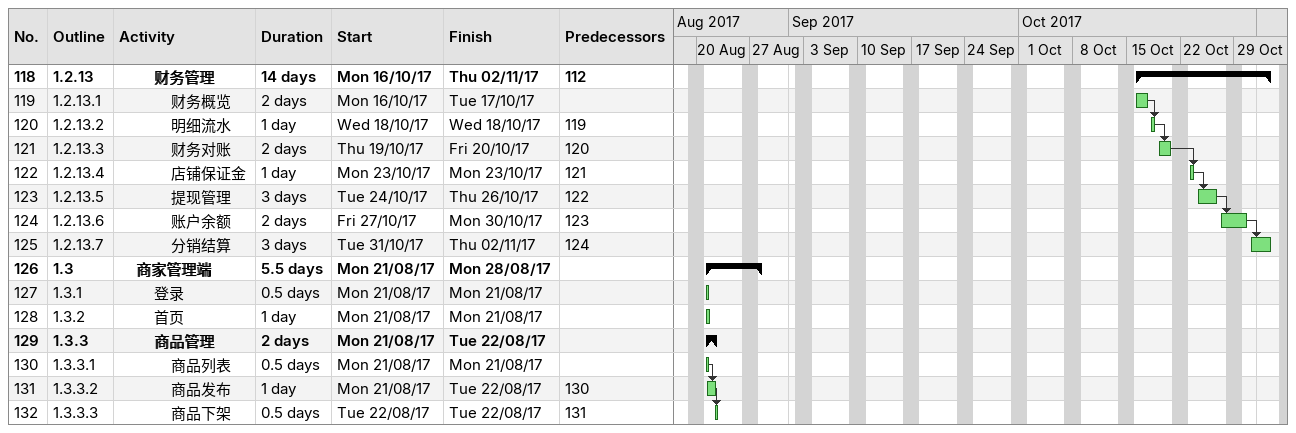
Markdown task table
| ID | WBS | Task | Duration | Start | Finish | Predecessors |
|---|---|---|---|---|---|---|
| 118 | 1.2.13 | **财务管理** | 14d | 2017-10-16 | 2017-11-02 | 112 |
| 119 | 1.2.13.1 | 财务概览 | 2d | 2017-10-16 | 2017-10-17 |  |
| 120 | 1.2.13.2 | 明细流水 | 1d | 2017-10-18 | 2017-10-18 | 119 |
| 121 | 1.2.13.3 | 财务对账 | 2d | 2017-10-19 | 2017-10-20 | 120 |
| 122 | 1.2.13.4 | 店铺保证金 | 1d | 2017-10-23 | 2017-10-23 | 121 |
| 123 | 1.2.13.5 | 提现管理 | 3d | 2017-10-24 | 2017-10-26 | 122 |
| 124 | 1.2.13.6 | 账户余额 | 2d | 2017-10-27 | 2017-10-30 | 123 |
| 125 | 1.2.13.7 | 分销结算 | 3d | 2017-10-31 | 2017-11-02 | 124 |
| 126 | 1.3 | **商家管理端** | 5.5d | 2017-08-21 | 2017-08-28 |  |
| 127 | 1.3.1 | 登录 | 0.5d | 2017-08-21 | 2017-08-21 |  |
| 128 | 1.3.2 | 首页 | 1d | 2017-08-21 | 2017-08-21 |  |
| 129 | 1.3.3 | **商品管理** | 2d | 2017-08-21 | 2017-08-22 |  |
| 130 | 1.3.3.1 | 商品列表 | 0.5d | 2017-08-21 | 2017-08-21 |  |
| 131 | 1.3.3.2 | 商品发布 | 1d | 2017-08-21 | 2017-08-22 | 130 |
| 132 | 1.3.3.3 | 商品下架 | 0.5d | 2017-08-22 | 2017-08-22 | 131 |
